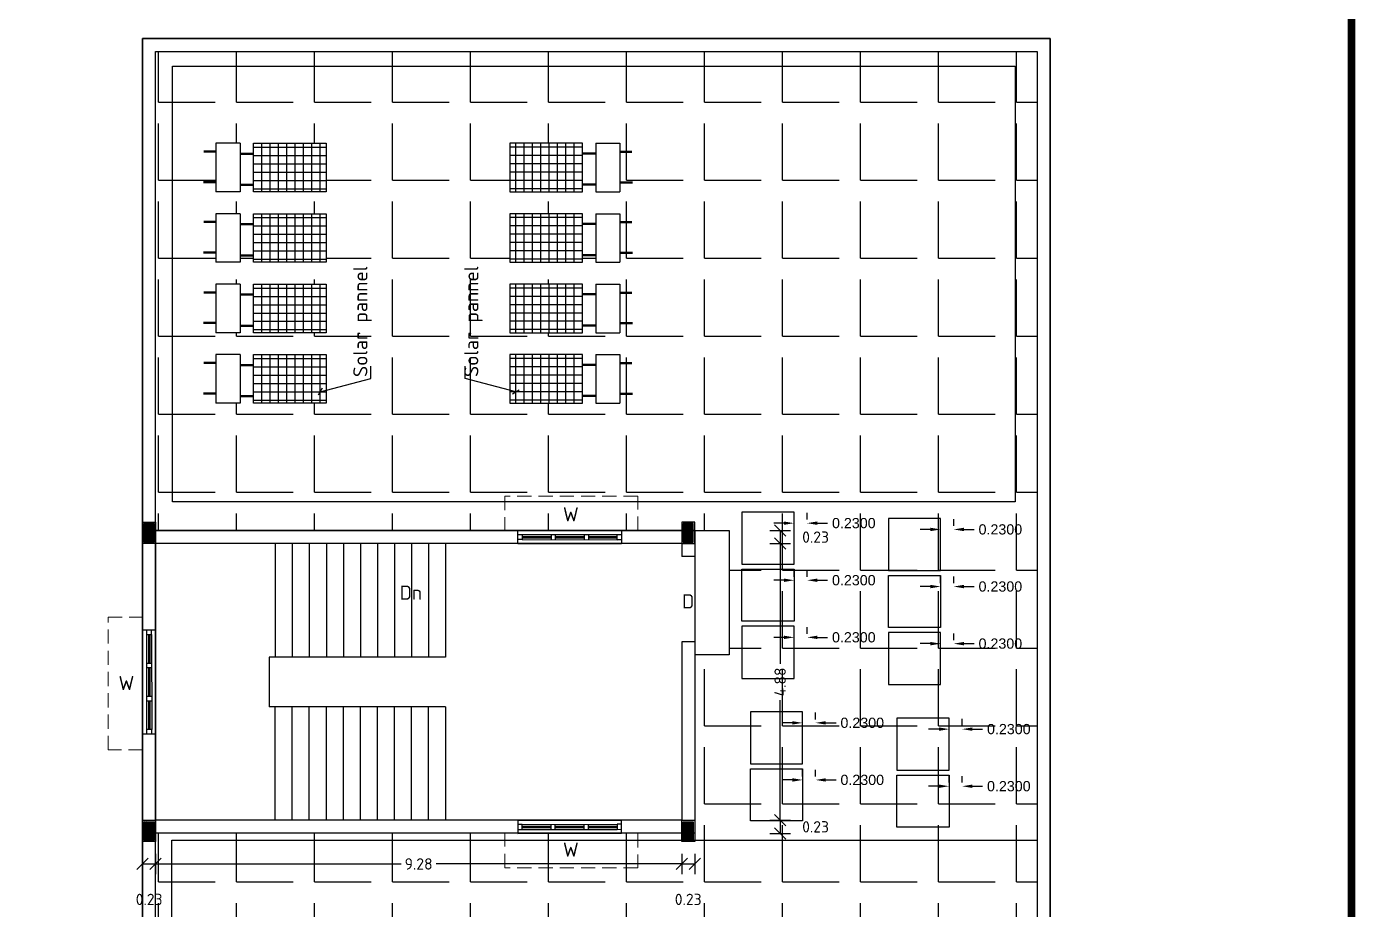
# Model space of a CAD drawing. Header units: metres. Extents: x 33037 to 86814, y -4407 to 25.
# Drawn here: x 86563.5 to 86586.93, y -4200.69 to -4185.11 of the extents above; entities that cross this region are included whole.
import ezdxf
from ezdxf.enums import TextEntityAlignment as Align

# ---------------------------------------------------------------- set-up
doc = ezdxf.new("R2010")
doc.units = ezdxf.units.M
doc.header["$MEASUREMENT"] = 0
doc.linetypes.add('HIDDEN', pattern=[0.375, 0.25, -0.125])
for name, color, linetype in [('BLK_2_FLR_1_ROOF_AREA', 54, 'Continuous'), ('BLK_2_STAIR_HEADROOM', 55, 'Continuous'), ('Hatch', 9, 'Continuous'), ('SOLAR_PANEL', 3, 'Continuous'), ('SOLAR_WATER_HEATER', 1, 'Continuous'), ('Wall', 2, 'Continuous')]:
    doc.layers.add(name, color=color, linetype=linetype)
doc.layers.add('cols', color=4, linetype='Continuous', lineweight=30)
doc.layers.add('hidden', color=251, linetype='HIDDEN', lineweight=15)
doc.styles.add('ISO Proportional', font='isocpeur.ttf')
doc.styles.get("Standard").update_dxf_attribs({"font": 'arial.ttf'})
doc.dimstyles.get("Standard").update_dxf_attribs({"dimtxt": 0.18, "dimasz": 0.18, "dimexe": 0.18, "dimexo": 0.0625, "dimgap": 0.09, "dimtad": 0, "dimtih": 1, "dimtoh": 1, "dimdec": 4, "dimzin": 0, "dimdsep": 46, "dimtxsty": 'Standard', "dimcen": 0.09, "dimadec": 0, "dimazin": 0, "dimtfac": 1, "dimtdec": 4, "dimtofl": 0, "dimtmove": 0, "dimatfit": 3, "dimfxl": 0, "dimtolj": 1, "dimtzin": 0, "dimarcsym": 0})
doc.dimstyles.new('T-roman', dxfattribs={"dimtxt": 0.2, "dimasz": 0.2, "dimexe": 0.18, "dimexo": 0.0625, "dimgap": 0.09, "dimtad": 0, "dimtoh": 1, "dimzin": 0, "dimdsep": 46, "dimtxsty": 'ISO Proportional', "dimblk": 'OBLIQUE', "dimcen": 0.09, "dimclrd": 5, "dimclre": 2, "dimclrt": 7, "dimadec": 0, "dimazin": 0, "dimtfac": 1, "dimtofl": 0, "dimtmove": 2, "dimatfit": 3, "dimldrblk": 'OBLIQUE', "dimfxl": 0, "dimtolj": 1, "dimtzin": 0, "dimarcsym": 0})

# ---------------------------------------------------------------- blocks, each defined once
blk = doc.blocks.new('w')
for p, q in [((0, 0), (1.829, 0)), ((0.076, -0.07), (0, -0.07)), ((0, -0.159), (0.076, -0.159)), ((0, -0.229), (1.829, -0.229)), ((0.076, -0.159), (0.076, -0.07)), ((0.076, -0.07), (1.753, -0.07)), ((0.076, -0.102), (0.584, -0.102)), ((0.076, -0.127), (0.584, -0.127)), ((0.076, -0.159), (1.753, -0.159)), ((0.584, -0.159), (0.584, -0.07)), ((0.66, -0.159), (0.66, -0.07)), ((0.66, -0.102), (1.168, -0.102)), ((0.66, -0.127), (1.168, -0.127)), ((1.168, -0.159), (1.168, -0.07)), ((1.245, -0.159), (1.245, -0.07)), ((1.245, -0.102), (1.753, -0.102)), ((1.245, -0.127), (1.753, -0.127)), ((1.829, -0.07), (1.753, -0.07)), ((1.753, -0.07), (1.753, -0.159)), ((1.753, -0.159), (1.829, -0.159))]:
    blk.add_line(p, q)
at = {"layer": 'hidden'}
for p, q in [((-0.229, -0.838), (-0.229, -0.229)), ((2.113, -0.227), (2.113, -0.837)), ((2.113, -0.837), (-0.229, -0.838))]:
    blk.add_line(p, q, dxfattribs=at)
at = {"layer": 'Wall'}
for p, q in [((0, 0), (0, -0.229)), ((1.829, -0.229), (1.829, 0))]:
    blk.add_line(p, q, dxfattribs=at)
blk = doc.blocks.new('_Oblique')
at = {"color": 0, "linetype": 'ByBlock', "lineweight": -2}
blk.add_line((-0.5, -0.5), (0.5, 0.5), dxfattribs=at)
blk = doc.blocks.new('*D1436')
at = {"color": 2, "lineweight": -2}
for p, q in [((86576.602, -4194.004), (86576.962, -4194.004)), ((86576.602, -4194.234), (86576.962, -4194.234))]:
    blk.add_line(p, q, dxfattribs=at)
at = {"color": 5, "lineweight": -2}
blk.add_line((86576.782, -4194.004), (86576.782, -4194.234), dxfattribs=at)
at = {"color": 5, "lineweight": -2, "xscale": 0.2, "yscale": 0.2, "zscale": 0.2}
for p, rotation in [((86576.782, -4194.004), 90), ((86576.782, -4194.234), 270)]:
    blk.add_blockref('_Oblique', p, dxfattribs=dict(at, rotation=rotation))
at = {"color": 7, "insert": (86577.407, -4194.119), "char_height": 0.2, "attachment_point": 5, "style": 'ISO Proportional'}
blk.add_mtext('\\A1;0.23', dxfattribs=at)
blk = doc.blocks.new('*D1437')
at = {"color": 2, "lineweight": -2}
for p, q in [((86576.602, -4194.234), (86576.962, -4194.234)), ((86576.602, -4199.114), (86576.962, -4199.114))]:
    blk.add_line(p, q, dxfattribs=at)
at = {"color": 5, "lineweight": -2}
for p, q in [((86576.782, -4194.234), (86576.782, -4196.354)), ((86576.782, -4199.114), (86576.782, -4196.994))]:
    blk.add_line(p, q, dxfattribs=at)
at = {"color": 5, "lineweight": -2, "xscale": 0.2, "yscale": 0.2, "zscale": 0.2}
for p, rotation in [((86576.782, -4194.234), 90), ((86576.782, -4199.114), 270)]:
    blk.add_blockref('_Oblique', p, dxfattribs=dict(at, rotation=rotation))
at = {"color": 7, "insert": (86576.782, -4196.674), "char_height": 0.2, "attachment_point": 5, "rotation": 90, "style": 'ISO Proportional'}
blk.add_mtext('\\A1;4.88', dxfattribs=at)
blk = doc.blocks.new('*D1438')
at = {"color": 2, "lineweight": -2}
for p, q in [((86576.602, -4199.114), (86576.962, -4199.114)), ((86576.602, -4199.344), (86576.962, -4199.344))]:
    blk.add_line(p, q, dxfattribs=at)
at = {"color": 5, "lineweight": -2}
blk.add_line((86576.782, -4199.114), (86576.782, -4199.344), dxfattribs=at)
at = {"color": 5, "lineweight": -2, "xscale": 0.2, "yscale": 0.2, "zscale": 0.2}
for p, rotation in [((86576.782, -4199.114), 90), ((86576.782, -4199.344), 270)]:
    blk.add_blockref('_Oblique', p, dxfattribs=dict(at, rotation=rotation))
at = {"color": 7, "insert": (86577.407, -4199.229), "char_height": 0.2, "attachment_point": 5, "style": 'ISO Proportional'}
blk.add_mtext('\\A1;0.23', dxfattribs=at)
blk = doc.blocks.new('*D1439')
at = {"color": 2, "lineweight": -2}
for p, q in [((86565.541, -4199.704), (86565.541, -4200.064)), ((86565.771, -4199.704), (86565.771, -4200.064))]:
    blk.add_line(p, q, dxfattribs=at)
at = {"color": 5, "lineweight": -2}
blk.add_line((86565.541, -4199.884), (86565.771, -4199.884), dxfattribs=at)
at = {"color": 5, "lineweight": -2, "xscale": 0.2, "yscale": 0.2, "zscale": 0.2, "rotation": 180}
blk.add_blockref('_Oblique', (86565.541, -4199.884), dxfattribs=at)
at = {"color": 5, "lineweight": -2, "xscale": 0.2, "yscale": 0.2, "zscale": 0.2}
blk.add_blockref('_Oblique', (86565.771, -4199.884), dxfattribs=at)
at = {"color": 7, "insert": (86565.656, -4200.509), "char_height": 0.2, "attachment_point": 5, "style": 'ISO Proportional'}
blk.add_mtext('\\A1;0.23', dxfattribs=at)
blk = doc.blocks.new('*D1440')
at = {"color": 2, "lineweight": -2}
for p, q in [((86565.771, -4199.704), (86565.771, -4200.064)), ((86575.046, -4199.704), (86575.046, -4200.064))]:
    blk.add_line(p, q, dxfattribs=at)
at = {"color": 5, "lineweight": -2}
for p, q in [((86565.771, -4199.884), (86570.098, -4199.884)), ((86575.046, -4199.884), (86570.718, -4199.884))]:
    blk.add_line(p, q, dxfattribs=at)
at = {"color": 5, "lineweight": -2, "xscale": 0.2, "yscale": 0.2, "zscale": 0.2, "rotation": 180}
blk.add_blockref('_Oblique', (86565.771, -4199.884), dxfattribs=at)
at = {"color": 5, "lineweight": -2, "xscale": 0.2, "yscale": 0.2, "zscale": 0.2}
blk.add_blockref('_Oblique', (86575.046, -4199.884), dxfattribs=at)
at = {"color": 7, "insert": (86570.408, -4199.884), "char_height": 0.2, "attachment_point": 5, "style": 'ISO Proportional'}
blk.add_mtext('\\A1;9.28', dxfattribs=at)
blk = doc.blocks.new('*D1298')
at = {"color": 2, "lineweight": -2}
for p, q in [((86575.046, -4199.704), (86575.046, -4200.064)), ((86575.276, -4199.704), (86575.276, -4200.064))]:
    blk.add_line(p, q, dxfattribs=at)
at = {"color": 5, "lineweight": -2}
blk.add_line((86575.046, -4199.884), (86575.276, -4199.884), dxfattribs=at)
at = {"color": 5, "lineweight": -2, "xscale": 0.2, "yscale": 0.2, "zscale": 0.2, "rotation": 180}
blk.add_blockref('_Oblique', (86575.046, -4199.884), dxfattribs=at)
at = {"color": 5, "lineweight": -2, "xscale": 0.2, "yscale": 0.2, "zscale": 0.2}
blk.add_blockref('_Oblique', (86575.276, -4199.884), dxfattribs=at)
at = {"color": 7, "insert": (86575.161, -4200.509), "char_height": 0.2, "attachment_point": 5, "style": 'ISO Proportional'}
blk.add_mtext('\\A1;0.23', dxfattribs=at)
blk = doc.blocks.new('COL')
at = {"layer": 'Hatch', "ltscale": 0.1}
h = blk.add_hatch(dxfattribs=at)
h.set_pattern_fill('ANSI31', color=251, scale=0.127)
h.set_pattern_definition([(45, (0, -0.2286), (-0.0112253, 0.0112253), [])])
h.paths.add_polyline_path([(0.025, -0.025), (0.025, -0.205), (0.352, -0.205), (0.352, -0.025)])
at = {"layer": 'cols', "linetype": 'Continuous'}
for points in [[(0, -0.23), (0.377, -0.23), (0.377, 0), (0, 0)], [(0.025, -0.205), (0.352, -0.205), (0.352, -0.025), (0.025, -0.025)]]:
    blk.add_lwpolyline(points, close=True, dxfattribs=at)
blk = doc.blocks.new('*D1781')
at = {"layer": 'SOLAR_WATER_HEATER', "color": 0, "lineweight": -2}
for p, q in [((86579.612, -4193.922), (86579.612, -4193.804)), ((86579.842, -4193.922), (86579.842, -4193.804)), ((86579.432, -4193.984), (86579.252, -4193.984)), ((86580.022, -4193.984), (86580.202, -4193.984))]:
    blk.add_line(p, q, dxfattribs=at)
at = {"layer": 'SOLAR_WATER_HEATER', "color": 0}
for points in [[(86579.432, -4193.954), (86579.432, -4194.014), (86579.612, -4193.984)], [(86580.022, -4193.954), (86580.022, -4194.014), (86579.842, -4193.984)]]:
    blk.add_solid(points, dxfattribs=at)
at = {"layer": 'SOLAR_WATER_HEATER', "color": 0, "insert": (86580.665, -4193.984), "char_height": 0.18, "attachment_point": 5}
blk.add_mtext('\\A1;0.2300', dxfattribs=at)
blk = doc.blocks.new('*D1782')
at = {"layer": 'SOLAR_WATER_HEATER', "color": 0, "lineweight": -2}
for p, q in [((86579.432, -4194.991), (86579.252, -4194.991)), ((86579.612, -4194.929), (86579.612, -4194.811)), ((86579.842, -4194.929), (86579.842, -4194.811)), ((86580.022, -4194.991), (86580.202, -4194.991))]:
    blk.add_line(p, q, dxfattribs=at)
at = {"layer": 'SOLAR_WATER_HEATER', "color": 0}
for points in [[(86579.432, -4194.961), (86579.432, -4195.021), (86579.612, -4194.991)], [(86580.022, -4194.961), (86580.022, -4195.021), (86579.842, -4194.991)]]:
    blk.add_solid(points, dxfattribs=at)
at = {"layer": 'SOLAR_WATER_HEATER', "color": 0, "insert": (86580.665, -4194.991), "char_height": 0.18, "attachment_point": 5}
blk.add_mtext('\\A1;0.2300', dxfattribs=at)
blk = doc.blocks.new('*D1783')
at = {"layer": 'SOLAR_WATER_HEATER', "color": 0, "lineweight": -2}
for p, q in [((86579.612, -4195.935), (86579.612, -4195.818)), ((86579.842, -4195.935), (86579.842, -4195.818)), ((86579.432, -4195.998), (86579.252, -4195.998)), ((86580.022, -4195.998), (86580.202, -4195.998))]:
    blk.add_line(p, q, dxfattribs=at)
at = {"layer": 'SOLAR_WATER_HEATER', "color": 0}
for points in [[(86579.432, -4195.968), (86579.432, -4196.028), (86579.612, -4195.998)], [(86580.022, -4195.968), (86580.022, -4196.028), (86579.842, -4195.998)]]:
    blk.add_solid(points, dxfattribs=at)
at = {"layer": 'SOLAR_WATER_HEATER', "color": 0, "insert": (86580.665, -4195.998), "char_height": 0.18, "attachment_point": 5}
blk.add_mtext('\\A1;0.2300', dxfattribs=at)
blk = doc.blocks.new('*D1784')
at = {"layer": 'SOLAR_WATER_HEATER', "color": 0, "lineweight": -2}
for p, q in [((86577.028, -4193.811), (86577.028, -4193.693)), ((86577.258, -4193.811), (86577.258, -4193.693)), ((86576.848, -4193.873), (86576.668, -4193.873)), ((86577.438, -4193.873), (86577.618, -4193.873))]:
    blk.add_line(p, q, dxfattribs=at)
at = {"layer": 'SOLAR_WATER_HEATER', "color": 0}
for points in [[(86576.848, -4193.843), (86576.848, -4193.903), (86577.028, -4193.873)], [(86577.438, -4193.843), (86577.438, -4193.903), (86577.258, -4193.873)]]:
    blk.add_solid(points, dxfattribs=at)
at = {"layer": 'SOLAR_WATER_HEATER', "color": 0, "insert": (86578.081, -4193.873), "char_height": 0.18, "attachment_point": 5}
blk.add_mtext('\\A1;0.2300', dxfattribs=at)
blk = doc.blocks.new('*D1785')
at = {"layer": 'SOLAR_WATER_HEATER', "color": 0, "lineweight": -2}
for p, q in [((86577.028, -4194.818), (86577.028, -4194.7)), ((86577.258, -4194.818), (86577.258, -4194.7)), ((86576.848, -4194.88), (86576.668, -4194.88)), ((86577.438, -4194.88), (86577.618, -4194.88))]:
    blk.add_line(p, q, dxfattribs=at)
at = {"layer": 'SOLAR_WATER_HEATER', "color": 0}
for points in [[(86576.848, -4194.85), (86576.848, -4194.91), (86577.028, -4194.88)], [(86577.438, -4194.85), (86577.438, -4194.91), (86577.258, -4194.88)]]:
    blk.add_solid(points, dxfattribs=at)
at = {"layer": 'SOLAR_WATER_HEATER', "color": 0, "insert": (86578.081, -4194.88), "char_height": 0.18, "attachment_point": 5}
blk.add_mtext('\\A1;0.2300', dxfattribs=at)
blk = doc.blocks.new('*D1786')
at = {"layer": 'SOLAR_WATER_HEATER', "color": 0, "lineweight": -2}
for p, q in [((86577.028, -4195.824), (86577.028, -4195.707)), ((86577.258, -4195.824), (86577.258, -4195.707)), ((86576.848, -4195.887), (86576.668, -4195.887)), ((86577.438, -4195.887), (86577.618, -4195.887))]:
    blk.add_line(p, q, dxfattribs=at)
at = {"layer": 'SOLAR_WATER_HEATER', "color": 0}
for points in [[(86576.848, -4195.857), (86576.848, -4195.917), (86577.028, -4195.887)], [(86577.438, -4195.857), (86577.438, -4195.917), (86577.258, -4195.887)]]:
    blk.add_solid(points, dxfattribs=at)
at = {"layer": 'SOLAR_WATER_HEATER', "color": 0, "insert": (86578.081, -4195.887), "char_height": 0.18, "attachment_point": 5}
blk.add_mtext('\\A1;0.2300', dxfattribs=at)
blk = doc.blocks.new('*D1787')
at = {"layer": 'SOLAR_WATER_HEATER', "color": 0, "lineweight": -2}
for p, q in [((86579.76, -4197.444), (86579.76, -4197.326)), ((86579.99, -4197.444), (86579.99, -4197.326)), ((86579.58, -4197.506), (86579.4, -4197.506)), ((86580.17, -4197.506), (86580.35, -4197.506))]:
    blk.add_line(p, q, dxfattribs=at)
at = {"layer": 'SOLAR_WATER_HEATER', "color": 0}
for points in [[(86579.58, -4197.476), (86579.58, -4197.536), (86579.76, -4197.506)], [(86580.17, -4197.476), (86580.17, -4197.536), (86579.99, -4197.506)]]:
    blk.add_solid(points, dxfattribs=at)
at = {"layer": 'SOLAR_WATER_HEATER', "color": 0, "insert": (86580.814, -4197.506), "char_height": 0.18, "attachment_point": 5}
blk.add_mtext('\\A1;0.2300', dxfattribs=at)
blk = doc.blocks.new('*D1788')
at = {"layer": 'SOLAR_WATER_HEATER', "color": 0, "lineweight": -2}
for p, q in [((86579.58, -4198.513), (86579.4, -4198.513)), ((86579.76, -4198.45), (86579.76, -4198.333)), ((86579.99, -4198.45), (86579.99, -4198.333)), ((86580.17, -4198.513), (86580.35, -4198.513))]:
    blk.add_line(p, q, dxfattribs=at)
at = {"layer": 'SOLAR_WATER_HEATER', "color": 0}
for points in [[(86579.58, -4198.483), (86579.58, -4198.543), (86579.76, -4198.513)], [(86580.17, -4198.483), (86580.17, -4198.543), (86579.99, -4198.513)]]:
    blk.add_solid(points, dxfattribs=at)
at = {"layer": 'SOLAR_WATER_HEATER', "color": 0, "insert": (86580.814, -4198.513), "char_height": 0.18, "attachment_point": 5}
blk.add_mtext('\\A1;0.2300', dxfattribs=at)
blk = doc.blocks.new('*D1790')
at = {"layer": 'SOLAR_WATER_HEATER', "color": 0, "lineweight": -2}
for p, q in [((86577.177, -4197.333), (86577.177, -4197.215)), ((86577.407, -4197.333), (86577.407, -4197.215)), ((86576.997, -4197.395), (86576.817, -4197.395)), ((86577.587, -4197.395), (86577.767, -4197.395))]:
    blk.add_line(p, q, dxfattribs=at)
at = {"layer": 'SOLAR_WATER_HEATER', "color": 0}
for points in [[(86576.997, -4197.365), (86576.997, -4197.425), (86577.177, -4197.395)], [(86577.587, -4197.365), (86577.587, -4197.425), (86577.407, -4197.395)]]:
    blk.add_solid(points, dxfattribs=at)
at = {"layer": 'SOLAR_WATER_HEATER', "color": 0, "insert": (86578.23, -4197.395), "char_height": 0.18, "attachment_point": 5}
blk.add_mtext('\\A1;0.2300', dxfattribs=at)
blk = doc.blocks.new('*D1791')
at = {"layer": 'SOLAR_WATER_HEATER', "color": 0, "lineweight": -2}
for p, q in [((86577.177, -4198.339), (86577.177, -4198.222)), ((86577.407, -4198.339), (86577.407, -4198.222)), ((86576.997, -4198.402), (86576.817, -4198.402)), ((86577.587, -4198.402), (86577.767, -4198.402))]:
    blk.add_line(p, q, dxfattribs=at)
at = {"layer": 'SOLAR_WATER_HEATER', "color": 0}
for points in [[(86576.997, -4198.372), (86576.997, -4198.432), (86577.177, -4198.402)], [(86577.587, -4198.372), (86577.587, -4198.432), (86577.407, -4198.402)]]:
    blk.add_solid(points, dxfattribs=at)
at = {"layer": 'SOLAR_WATER_HEATER', "color": 0, "insert": (86578.23, -4198.402), "char_height": 0.18, "attachment_point": 5}
blk.add_mtext('\\A1;0.2300', dxfattribs=at)

msp = doc.modelspace()

# ---------------------------------------------------------------- hatches: boundary and pattern name
h = msp.add_hatch()
h.set_pattern_fill('ANGLE', color=256, scale=5)
h.set_pattern_definition([(0, (703.9475, 617.799), (0, 1.375), [1, -0.375]), (90, (703.9475, 617.799), (-1.375, 1e-16), [1, -0.375])])
h.paths.add_polyline_path([(86581.31084, -4185.55356), (86565.77084, -4185.55356), (86565.77084, -4194.00356), (86575.04584, -4194.00356), (86575.04584, -4193.85631), (86575.27584, -4193.85631), (86575.27584, -4194.00356), (86575.88584, -4194.00356), (86575.88584, -4196.19356), (86575.27584, -4196.19356), (86575.27584, -4199.34356), (86575.27584, -4199.49076), (86575.04584, -4199.49076), (86575.04584, -4199.34356), (86565.77084, -4199.34356), (86565.77084, -4199.49076), (86565.77084, -4204.21356), (86571.87084, -4204.21356), (86571.87084, -4207.26356), (86581.31084, -4207.26356)])
h.paths.add_polyline_path([(86573.9579, -4189.27117), (86573.52991, -4189.27117), (86573.52991, -4189.15525), (86573.29916, -4189.15525), (86573.29916, -4189.27117), (86573.29488, -4189.27117), (86572.0152, -4189.27117), (86572.0152, -4188.41519), (86573.29916, -4188.41519), (86573.29916, -4188.58715), (86573.52991, -4188.58715), (86573.52991, -4188.41519), (86573.9579, -4188.41519)], flags=16)
h.paths.add_polyline_path([(86573.9579, -4188.02877), (86573.52991, -4188.02877), (86573.52991, -4187.91286), (86573.29916, -4187.91286), (86573.29916, -4188.02877), (86573.29488, -4188.02877), (86572.0152, -4188.02877), (86572.0152, -4187.1728), (86573.29916, -4187.1728), (86573.29916, -4187.34475), (86573.52991, -4187.34475), (86573.52991, -4187.1728), (86573.9579, -4187.1728)], flags=16)
h.paths.add_polyline_path([(86573.9579, -4190.51356), (86573.52991, -4190.51356), (86573.52991, -4190.39765), (86573.29916, -4190.39765), (86573.29916, -4190.51356), (86573.29488, -4190.51356), (86572.0152, -4190.51356), (86572.0152, -4189.65759), (86573.29916, -4189.65759), (86573.29916, -4189.82954), (86573.52991, -4189.82954), (86573.52991, -4189.65759), (86573.9579, -4189.65759)], flags=16)
h.paths.add_polyline_path([(86573.9579, -4191.75596), (86573.52991, -4191.75596), (86573.52991, -4191.64004), (86573.29916, -4191.64004), (86573.29916, -4191.75596), (86573.29488, -4191.75596), (86572.0152, -4191.75596), (86572.0152, -4190.89998), (86573.29916, -4190.89998), (86573.29916, -4191.07194), (86573.52991, -4191.07194), (86573.52991, -4190.89998), (86573.9579, -4190.89998)], flags=16)
h.paths.add_polyline_path([(86573.52991, -4188.60498), (86573.29916, -4188.60498), (86573.29916, -4188.63062), (86573.14829, -4188.63062), (86573.14829, -4189.21698), (86572.12216, -4189.21698), (86572.12216, -4188.48403), (86573.14829, -4188.48403), (86573.14829, -4188.63062), (86573.29916, -4188.63062)], flags=0)
h.paths.add_polyline_path([(86573.52991, -4189.84738), (86573.29916, -4189.84738), (86573.29916, -4189.87302), (86573.14829, -4189.87302), (86573.14829, -4190.45938), (86572.12216, -4190.45938), (86572.12216, -4189.72643), (86573.14829, -4189.72643), (86573.14829, -4189.87302), (86573.29916, -4189.87302)], flags=0)
h.paths.add_polyline_path([(86573.52991, -4187.36259), (86573.29916, -4187.36259), (86573.29916, -4187.38823), (86573.14829, -4187.38823), (86573.14829, -4187.97459), (86572.12216, -4187.97459), (86572.12216, -4187.24164), (86573.14829, -4187.24164), (86573.14829, -4187.38823), (86573.29916, -4187.38823)], flags=0)
h.paths.add_polyline_path([(86573.0017, -4188.77721), (86573.0017, -4189.07039), (86572.26875, -4189.07039), (86572.26875, -4188.77721)], flags=0)
h.paths.add_polyline_path([(86572.26875, -4187.828), (86572.26875, -4187.53482), (86573.0017, -4187.53482), (86573.0017, -4187.828)], flags=0)
h.paths.add_polyline_path([(86573.0017, -4190.01961), (86573.0017, -4190.31279), (86572.26875, -4190.31279), (86572.26875, -4190.01961)], flags=0)
h.paths.add_polyline_path([(86573.52991, -4191.08977), (86573.29916, -4191.08977), (86573.29916, -4191.11541), (86573.14829, -4191.11541), (86573.14829, -4191.70177), (86572.12216, -4191.70177), (86572.12216, -4190.96882), (86573.14829, -4190.96882), (86573.14829, -4191.11541), (86573.29916, -4191.11541)], flags=0)
h.paths.add_polyline_path([(86573.0017, -4191.262), (86573.0017, -4191.55518), (86572.26875, -4191.55518), (86572.26875, -4191.262)], flags=0)
h.paths.add_polyline_path([(86568.77774, -4189.27117), (86567.49377, -4189.27117), (86567.49377, -4189.15525), (86567.26302, -4189.15525), (86567.26302, -4189.27117), (86566.83504, -4189.27117), (86566.83504, -4188.41519), (86567.26302, -4188.41519), (86567.26302, -4188.58715), (86567.49377, -4188.58715), (86567.49377, -4188.41519), (86568.77774, -4188.41519)], flags=16)
h.paths.add_polyline_path([(86568.67077, -4189.21698), (86567.49806, -4189.21698), (86567.49806, -4188.63062), (86567.49377, -4188.63062), (86567.26302, -4188.60498), (86567.49806, -4188.60498), (86567.49806, -4188.48403), (86568.67077, -4188.48403)], flags=0)
h.paths.add_polyline_path([(86568.52418, -4188.77721), (86568.52418, -4189.07039), (86567.64465, -4189.07039), (86567.64465, -4188.77721)], flags=0)
h.paths.add_polyline_path([(86568.77774, -4188.02877), (86567.49377, -4188.02877), (86567.49377, -4187.91286), (86567.26302, -4187.91286), (86567.26302, -4188.02877), (86566.83504, -4188.02877), (86566.83504, -4187.1728), (86567.26302, -4187.1728), (86567.26302, -4187.34475), (86567.49377, -4187.34475), (86567.49377, -4187.1728), (86568.77774, -4187.1728)], flags=16)
h.paths.add_polyline_path([(86567.49806, -4187.97459), (86567.49806, -4187.38823), (86567.49377, -4187.38823), (86567.26302, -4187.36259), (86567.49806, -4187.36259), (86567.49806, -4187.24164), (86568.67077, -4187.24164), (86568.67077, -4187.97459)], flags=0)
h.paths.add_polyline_path([(86567.64465, -4187.828), (86567.64465, -4187.53482), (86568.52418, -4187.53482), (86568.52418, -4187.828)], flags=0)
h.paths.add_polyline_path([(86568.77774, -4189.65759), (86568.77774, -4190.51356), (86567.49377, -4190.51356), (86567.49377, -4190.39765), (86567.26302, -4190.39765), (86567.26302, -4190.51356), (86566.83504, -4190.51356), (86566.83504, -4189.65759), (86567.26302, -4189.65759), (86567.26302, -4189.82954), (86567.49377, -4189.82954), (86567.49377, -4189.65759)], flags=16)
h.paths.add_polyline_path([(86568.67077, -4189.72643), (86568.67077, -4190.45938), (86567.49806, -4190.45938), (86567.49806, -4189.87302), (86567.49377, -4189.87302), (86567.26302, -4189.84738), (86567.49806, -4189.84738), (86567.49806, -4189.72643)], flags=0)
h.paths.add_polyline_path([(86568.52418, -4190.01961), (86568.52418, -4190.31279), (86567.64465, -4190.31279), (86567.64465, -4190.01961)], flags=0)
h.paths.add_polyline_path([(86568.77774, -4190.89998), (86568.77774, -4191.75596), (86567.49377, -4191.75596), (86567.49377, -4191.64004), (86567.26302, -4191.64004), (86567.26302, -4191.75596), (86566.83504, -4191.75596), (86566.83504, -4190.89998), (86567.26302, -4190.89998), (86567.26302, -4191.07194), (86567.49377, -4191.07194), (86567.49377, -4190.89998)], flags=16)
h.paths.add_polyline_path([(86568.67077, -4190.96882), (86568.67077, -4191.70177), (86567.49806, -4191.70177), (86567.49806, -4191.11541), (86567.49377, -4191.11541), (86567.26302, -4191.08977), (86567.49806, -4191.08977), (86567.49806, -4190.96882)], flags=0)
h.paths.add_polyline_path([(86568.52418, -4191.262), (86568.52418, -4191.55518), (86567.64465, -4191.55518), (86567.64465, -4191.262)], flags=0)
h.paths.add_polyline_path([(86577.17154, -4194.46356), (86578.04154, -4194.46356), (86578.04154, -4193.74356), (86577.17154, -4193.74356)], flags=24)
h.paths.add_polyline_path([(86577.12654, -4197.12356), (86577.12654, -4196.22356), (86576.40654, -4196.22356), (86576.40654, -4197.12356)], flags=24)
h.paths.add_polyline_path([(86577.17154, -4199.57356), (86578.04154, -4199.57356), (86578.04154, -4198.85356), (86577.17154, -4198.85356)], flags=24)
h.paths.add_polyline_path([(86565.22084, -4201.05364), (86566.09084, -4201.05364), (86566.09084, -4200.33364), (86565.22084, -4200.33364)], flags=9)
h.paths.add_polyline_path([(86569.97334, -4200.22864), (86570.84334, -4200.22864), (86570.84334, -4199.50864), (86569.97334, -4199.50864)], flags=24)
h.paths.add_polyline_path([(86574.72584, -4201.05364), (86575.59584, -4201.05364), (86575.59584, -4200.33364), (86574.72584, -4200.33364)], flags=24)
h.paths.add_polyline_path([(86573.56192, -4204.32663), (86577.61202, -4204.32663), (86577.61202, -4203.95135), (86573.56192, -4203.95135)], flags=24)
h.paths.add_polyline_path([(86571.61828, -4191.35778), (86571.61828, -4189.27028), (86571.13078, -4189.27028), (86571.13078, -4191.35778)], flags=24)
h.paths.add_polyline_path([(86569.66215, -4191.35778), (86569.66215, -4189.27028), (86569.17465, -4189.27028), (86569.17465, -4191.35778)], flags=24)

# ---------------------------------------------------------------- linework, layer by layer
for p, q in [((86565.77084, -4194.00356), (86565.77084, -4185.55356)), ((86565.77084, -4185.55356), (86581.31084, -4185.55356)), ((86581.31084, -4185.55356), (86581.31084, -4207.26356)), ((86566.83504, -4187.31149), (86566.62297, -4187.31149)), ((86566.83504, -4187.32933), (86566.62297, -4187.32933)), ((86567.26302, -4187.34475), (86567.49377, -4187.34475)), ((86567.26302, -4187.36259), (86567.49377, -4187.36259)), ((86573.52991, -4187.34475), (86573.29916, -4187.34475)), ((86573.52991, -4187.36259), (86573.29916, -4187.36259)), ((86573.9579, -4187.31149), (86574.16997, -4187.31149)), ((86573.9579, -4187.32933), (86574.16997, -4187.32933)), ((86566.83504, -4187.85148), (86566.61318, -4187.85148)), ((86566.83504, -4187.86931), (86566.61318, -4187.86931)), ((86567.26302, -4187.89502), (86567.49377, -4187.89502)), ((86567.26302, -4187.91286), (86567.49377, -4187.91286)), ((86573.52991, -4187.89502), (86573.29916, -4187.89502)), ((86573.52991, -4187.91286), (86573.29916, -4187.91286)), ((86573.9579, -4187.85148), (86574.17976, -4187.85148)), ((86573.9579, -4187.86931), (86574.17976, -4187.86931)), ((86566.83504, -4188.55389), (86566.62297, -4188.55389)), ((86566.83504, -4188.57172), (86566.62297, -4188.57172)), ((86567.26302, -4188.58715), (86567.49377, -4188.58715)), ((86567.26302, -4188.60498), (86567.49377, -4188.60498)), ((86573.52991, -4188.58715), (86573.29916, -4188.58715)), ((86573.52991, -4188.60498), (86573.29916, -4188.60498)), ((86573.9579, -4188.55389), (86574.16997, -4188.55389)), ((86573.9579, -4188.57172), (86574.16997, -4188.57172)), ((86566.83504, -4189.09387), (86566.61318, -4189.09387)), ((86566.83504, -4189.1117), (86566.61318, -4189.1117)), ((86567.26302, -4189.13742), (86567.49377, -4189.13742)), ((86567.26302, -4189.15525), (86567.49377, -4189.15525)), ((86573.52991, -4189.13742), (86573.29916, -4189.13742)), ((86573.52991, -4189.15525), (86573.29916, -4189.15525)), ((86573.9579, -4189.09387), (86574.17976, -4189.09387)), ((86573.9579, -4189.1117), (86574.17976, -4189.1117)), ((86566.83504, -4189.79628), (86566.62297, -4189.79628)), ((86566.83504, -4189.81412), (86566.62297, -4189.81412)), ((86567.26302, -4189.82954), (86567.49377, -4189.82954)), ((86567.26302, -4189.84738), (86567.49377, -4189.84738)), ((86573.52991, -4189.82954), (86573.29916, -4189.82954)), ((86573.52991, -4189.84738), (86573.29916, -4189.84738)), ((86573.9579, -4189.79628), (86574.16997, -4189.79628)), ((86573.9579, -4189.81412), (86574.16997, -4189.81412)), ((86566.83504, -4190.33627), (86566.61318, -4190.33627)), ((86566.83504, -4190.3541), (86566.61318, -4190.3541)), ((86573.9579, -4190.33627), (86574.17976, -4190.33627)), ((86573.9579, -4190.3541), (86574.17976, -4190.3541)), ((86567.26302, -4190.37981), (86567.49377, -4190.37981)), ((86567.26302, -4190.39765), (86567.49377, -4190.39765)), ((86573.52991, -4190.37981), (86573.29916, -4190.37981)), ((86573.52991, -4190.39765), (86573.29916, -4190.39765)), ((86566.83504, -4191.03868), (86566.62297, -4191.03868)), ((86566.83504, -4191.05651), (86566.62297, -4191.05651)), ((86573.9579, -4191.03868), (86574.16997, -4191.03868)), ((86573.9579, -4191.05651), (86574.16997, -4191.05651)), ((86567.26302, -4191.07194), (86567.49377, -4191.07194)), ((86567.26302, -4191.08977), (86567.49377, -4191.08977)), ((86573.52991, -4191.07194), (86573.29916, -4191.07194)), ((86573.52991, -4191.08977), (86573.29916, -4191.08977)), ((86566.83504, -4191.57866), (86566.61318, -4191.57866)), ((86566.83504, -4191.59649), (86566.61318, -4191.59649)), ((86567.26302, -4191.62221), (86567.49377, -4191.62221)), ((86567.26302, -4191.64004), (86567.49377, -4191.64004)), ((86573.52991, -4191.62221), (86573.29916, -4191.62221)), ((86573.52991, -4191.64004), (86573.29916, -4191.64004)), ((86573.9579, -4191.57866), (86574.17976, -4191.57866)), ((86573.9579, -4191.59649), (86574.17976, -4191.59649)), ((86575.27584, -4194.00356), (86565.54084, -4194.00356)), ((86575.27584, -4194.00356), (86575.27584, -4194.46356)), ((86575.04584, -4194.23356), (86565.77084, -4194.23356)), ((86565.77084, -4194.23356), (86565.77084, -4199.11356)), ((86567.88084, -4194.23356), (86567.88084, -4196.23356)), ((86568.18084, -4194.23356), (86568.18084, -4196.23356)), ((86568.48084, -4194.23356), (86568.48084, -4196.23356)), ((86568.78084, -4194.23356), (86568.78084, -4196.23356)), ((86569.08084, -4194.23356), (86569.08084, -4196.23356)), ((86569.38084, -4194.23356), (86569.38084, -4196.23356)), ((86569.68084, -4194.23356), (86569.68084, -4196.23356)), ((86569.98084, -4194.23356), (86569.98084, -4196.23356)), ((86570.28084, -4194.23356), (86570.28084, -4196.23356)), ((86570.58084, -4194.23356), (86570.58084, -4196.23356)), ((86570.88084, -4194.23356), (86570.88084, -4196.23356)), ((86575.04584, -4194.23356), (86575.04584, -4194.46356)), ((86575.27584, -4194.46356), (86575.04584, -4194.46356)), ((86575.27584, -4195.96356), (86575.04584, -4195.96356)), ((86575.04584, -4195.96356), (86575.04584, -4199.11356)), ((86575.27584, -4195.96356), (86575.27584, -4199.34356)), ((86570.88084, -4196.23356), (86567.77084, -4196.23356)), ((86567.77084, -4196.23356), (86567.77084, -4197.11356)), ((86570.88084, -4197.11356), (86567.77084, -4197.11356)), ((86567.88084, -4199.11356), (86567.88084, -4197.11356)), ((86568.18084, -4199.11356), (86568.18084, -4197.11356)), ((86568.48084, -4199.11356), (86568.48084, -4197.11356)), ((86568.78084, -4199.11356), (86568.78084, -4197.11356)), ((86569.08084, -4199.11356), (86569.08084, -4197.11356)), ((86569.38084, -4199.11356), (86569.38084, -4197.11356)), ((86569.68084, -4199.11356), (86569.68084, -4197.11356)), ((86569.98084, -4199.11356), (86569.98084, -4197.11356)), ((86570.28084, -4199.11356), (86570.28084, -4197.11356)), ((86570.58084, -4199.11356), (86570.58084, -4197.11356)), ((86570.88084, -4197.11356), (86570.88084, -4199.11356)), ((86575.04584, -4199.11356), (86565.77084, -4199.11356)), ((86575.27584, -4199.34356), (86565.54084, -4199.34356)), ((86565.77084, -4207.26356), (86565.77084, -4199.34356))]:
    msp.add_line(p, q)
at = {"ltscale": 10}
for p, q in [((86567.26302, -4187.1728), (86566.83504, -4187.1728)), ((86566.83504, -4187.1728), (86566.83504, -4188.02877)), ((86567.26302, -4187.1728), (86567.26302, -4188.02877)), ((86567.49377, -4187.1728), (86568.77774, -4187.1728)), ((86567.49377, -4188.02877), (86567.49377, -4187.1728)), ((86568.77774, -4187.1728), (86568.77774, -4188.02877)), ((86573.29916, -4187.1728), (86572.0152, -4187.1728)), ((86572.0152, -4187.1728), (86572.0152, -4188.02877)), ((86573.29916, -4188.02877), (86573.29916, -4187.1728)), ((86573.52991, -4187.1728), (86573.9579, -4187.1728)), ((86573.52991, -4187.1728), (86573.52991, -4188.02877)), ((86573.9579, -4187.1728), (86573.9579, -4188.02877)), ((86567.26302, -4188.02877), (86566.83504, -4188.02877)), ((86568.77774, -4188.02877), (86567.49377, -4188.02877)), ((86572.0152, -4188.02877), (86573.29916, -4188.02877)), ((86573.52991, -4188.02877), (86573.9579, -4188.02877)), ((86567.26302, -4188.41519), (86566.83504, -4188.41519)), ((86566.83504, -4188.41519), (86566.83504, -4189.27117)), ((86567.26302, -4188.41519), (86567.26302, -4189.27117)), ((86567.49377, -4188.41519), (86568.77774, -4188.41519)), ((86567.49377, -4189.27117), (86567.49377, -4188.41519)), ((86568.77774, -4188.41519), (86568.77774, -4189.27117)), ((86573.29916, -4188.41519), (86572.0152, -4188.41519)), ((86572.0152, -4188.41519), (86572.0152, -4189.27117)), ((86573.29916, -4189.27117), (86573.29916, -4188.41519)), ((86573.52991, -4188.41519), (86573.9579, -4188.41519)), ((86573.52991, -4188.41519), (86573.52991, -4189.27117)), ((86573.9579, -4188.41519), (86573.9579, -4189.27117)), ((86567.26302, -4189.27117), (86566.83504, -4189.27117)), ((86568.77774, -4189.27117), (86567.49377, -4189.27117)), ((86572.0152, -4189.27117), (86573.29916, -4189.27117)), ((86573.52991, -4189.27117), (86573.9579, -4189.27117)), ((86567.26302, -4189.65759), (86566.83504, -4189.65759)), ((86566.83504, -4189.65759), (86566.83504, -4190.51356)), ((86567.26302, -4189.65759), (86567.26302, -4190.51356)), ((86567.49377, -4189.65759), (86568.77774, -4189.65759)), ((86567.49377, -4190.51356), (86567.49377, -4189.65759)), ((86568.77774, -4189.65759), (86568.77774, -4190.51356)), ((86573.29916, -4189.65759), (86572.0152, -4189.65759)), ((86572.0152, -4189.65759), (86572.0152, -4190.51356)), ((86573.29916, -4190.51356), (86573.29916, -4189.65759)), ((86573.52991, -4189.65759), (86573.9579, -4189.65759)), ((86573.52991, -4189.65759), (86573.52991, -4190.51356)), ((86573.9579, -4189.65759), (86573.9579, -4190.51356)), ((86567.26302, -4190.51356), (86566.83504, -4190.51356)), ((86568.77774, -4190.51356), (86567.49377, -4190.51356)), ((86572.0152, -4190.51356), (86573.29916, -4190.51356)), ((86573.52991, -4190.51356), (86573.9579, -4190.51356)), ((86567.26302, -4190.89998), (86566.83504, -4190.89998)), ((86566.83504, -4190.89998), (86566.83504, -4191.75596)), ((86567.26302, -4190.89998), (86567.26302, -4191.75596)), ((86567.49377, -4190.89998), (86568.77774, -4190.89998)), ((86567.49377, -4191.75596), (86567.49377, -4190.89998)), ((86568.77774, -4190.89998), (86568.77774, -4191.75596)), ((86573.29916, -4190.89998), (86572.0152, -4190.89998)), ((86572.0152, -4190.89998), (86572.0152, -4191.75596)), ((86573.29916, -4191.75596), (86573.29916, -4190.89998)), ((86573.52991, -4190.89998), (86573.9579, -4190.89998)), ((86573.52991, -4190.89998), (86573.52991, -4191.75596)), ((86573.9579, -4190.89998), (86573.9579, -4191.75596)), ((86567.26302, -4191.75596), (86566.83504, -4191.75596)), ((86568.77774, -4191.75596), (86567.49377, -4191.75596)), ((86572.0152, -4191.75596), (86573.29916, -4191.75596)), ((86573.52991, -4191.75596), (86573.9579, -4191.75596))]:
    msp.add_line(p, q, dxfattribs=at)
at = {"linetype": 'Continuous'}
for p, q in [((86567.49377, -4187.24164), (86568.77774, -4187.24164)), ((86567.49806, -4188.02877), (86567.49806, -4187.1728)), ((86567.64465, -4188.02877), (86567.64465, -4187.1728)), ((86567.79124, -4188.02877), (86567.79124, -4187.1728)), ((86567.93783, -4188.02877), (86567.93783, -4187.1728)), ((86568.08442, -4188.02877), (86568.08442, -4187.1728)), ((86568.23101, -4188.02877), (86568.23101, -4187.1728)), ((86568.3776, -4188.02877), (86568.3776, -4187.1728)), ((86568.52418, -4188.02877), (86568.52418, -4187.1728)), ((86568.67077, -4188.02877), (86568.67077, -4187.1728)), ((86573.29916, -4187.24164), (86572.0152, -4187.24164)), ((86572.12216, -4188.02877), (86572.12216, -4187.1728)), ((86572.26875, -4188.02877), (86572.26875, -4187.1728)), ((86572.41534, -4188.02877), (86572.41534, -4187.1728)), ((86572.56193, -4188.02877), (86572.56193, -4187.1728)), ((86572.70852, -4188.02877), (86572.70852, -4187.1728)), ((86572.85511, -4188.02877), (86572.85511, -4187.1728)), ((86573.0017, -4188.02877), (86573.0017, -4187.1728)), ((86573.14829, -4188.02877), (86573.14829, -4187.1728)), ((86573.29488, -4188.02877), (86573.29488, -4187.1728)), ((86567.49377, -4187.38823), (86568.77774, -4187.38823)), ((86567.49377, -4187.53482), (86568.77774, -4187.53482)), ((86573.29916, -4187.38823), (86572.0152, -4187.38823)), ((86573.29916, -4187.53482), (86572.0152, -4187.53482)), ((86567.49377, -4187.68141), (86568.77774, -4187.68141)), ((86573.29916, -4187.68141), (86572.0152, -4187.68141)), ((86567.49377, -4187.828), (86568.77774, -4187.828)), ((86567.49377, -4187.97459), (86568.77774, -4187.97459)), ((86573.29916, -4187.828), (86572.0152, -4187.828)), ((86573.29916, -4187.97459), (86572.0152, -4187.97459)), ((86567.49806, -4189.27117), (86567.49806, -4188.41519)), ((86567.64465, -4189.27117), (86567.64465, -4188.41519)), ((86567.79124, -4189.27117), (86567.79124, -4188.41519)), ((86567.93783, -4189.27117), (86567.93783, -4188.41519)), ((86568.08442, -4189.27117), (86568.08442, -4188.41519)), ((86568.23101, -4189.27117), (86568.23101, -4188.41519)), ((86568.3776, -4189.27117), (86568.3776, -4188.41519)), ((86568.52418, -4189.27117), (86568.52418, -4188.41519)), ((86568.67077, -4189.27117), (86568.67077, -4188.41519)), ((86572.12216, -4189.27117), (86572.12216, -4188.41519)), ((86572.26875, -4189.27117), (86572.26875, -4188.41519)), ((86572.41534, -4189.27117), (86572.41534, -4188.41519)), ((86572.56193, -4189.27117), (86572.56193, -4188.41519)), ((86572.70852, -4189.27117), (86572.70852, -4188.41519)), ((86572.85511, -4189.27117), (86572.85511, -4188.41519)), ((86573.0017, -4189.27117), (86573.0017, -4188.41519)), ((86573.14829, -4189.27117), (86573.14829, -4188.41519)), ((86573.29488, -4189.27117), (86573.29488, -4188.41519)), ((86567.49377, -4188.48403), (86568.77774, -4188.48403)), ((86567.49377, -4188.63062), (86568.77774, -4188.63062)), ((86573.29916, -4188.48403), (86572.0152, -4188.48403)), ((86573.29916, -4188.63062), (86572.0152, -4188.63062)), ((86567.49377, -4188.77721), (86568.77774, -4188.77721)), ((86567.49377, -4188.9238), (86568.77774, -4188.9238)), ((86573.29916, -4188.77721), (86572.0152, -4188.77721)), ((86573.29916, -4188.9238), (86572.0152, -4188.9238)), ((86567.49377, -4189.07039), (86568.77774, -4189.07039)), ((86573.29916, -4189.07039), (86572.0152, -4189.07039)), ((86567.49377, -4189.21698), (86568.77774, -4189.21698)), ((86573.29916, -4189.21698), (86572.0152, -4189.21698)), ((86567.49377, -4189.72643), (86568.77774, -4189.72643)), ((86567.49377, -4189.87302), (86568.77774, -4189.87302)), ((86567.49806, -4190.51356), (86567.49806, -4189.65759)), ((86567.64465, -4190.51356), (86567.64465, -4189.65759)), ((86567.79124, -4190.51356), (86567.79124, -4189.65759)), ((86567.93783, -4190.51356), (86567.93783, -4189.65759)), ((86568.08442, -4190.51356), (86568.08442, -4189.65759)), ((86568.23101, -4190.51356), (86568.23101, -4189.65759)), ((86568.3776, -4190.51356), (86568.3776, -4189.65759)), ((86568.52418, -4190.51356), (86568.52418, -4189.65759)), ((86568.67077, -4190.51356), (86568.67077, -4189.65759)), ((86573.29916, -4189.72643), (86572.0152, -4189.72643)), ((86573.29916, -4189.87302), (86572.0152, -4189.87302)), ((86572.12216, -4190.51356), (86572.12216, -4189.65759)), ((86572.26875, -4190.51356), (86572.26875, -4189.65759)), ((86572.41534, -4190.51356), (86572.41534, -4189.65759)), ((86572.56193, -4190.51356), (86572.56193, -4189.65759)), ((86572.70852, -4190.51356), (86572.70852, -4189.65759)), ((86572.85511, -4190.51356), (86572.85511, -4189.65759)), ((86573.0017, -4190.51356), (86573.0017, -4189.65759)), ((86573.14829, -4190.51356), (86573.14829, -4189.65759)), ((86573.29488, -4190.51356), (86573.29488, -4189.65759)), ((86567.49377, -4190.01961), (86568.77774, -4190.01961)), ((86573.29916, -4190.01961), (86572.0152, -4190.01961)), ((86567.49377, -4190.1662), (86568.77774, -4190.1662)), ((86567.49377, -4190.31279), (86568.77774, -4190.31279)), ((86573.29916, -4190.1662), (86572.0152, -4190.1662)), ((86573.29916, -4190.31279), (86572.0152, -4190.31279)), ((86567.49377, -4190.45938), (86568.77774, -4190.45938)), ((86573.29916, -4190.45938), (86572.0152, -4190.45938)), ((86567.49377, -4190.96882), (86568.77774, -4190.96882)), ((86567.49806, -4191.75596), (86567.49806, -4190.89998)), ((86567.64465, -4191.75596), (86567.64465, -4190.89998)), ((86567.79124, -4191.75596), (86567.79124, -4190.89998)), ((86567.93783, -4191.75596), (86567.93783, -4190.89998)), ((86568.08442, -4191.75596), (86568.08442, -4190.89998)), ((86568.23101, -4191.75596), (86568.23101, -4190.89998)), ((86568.3776, -4191.75596), (86568.3776, -4190.89998)), ((86568.52418, -4191.75596), (86568.52418, -4190.89998)), ((86568.67077, -4191.75596), (86568.67077, -4190.89998)), ((86573.29916, -4190.96882), (86572.0152, -4190.96882)), ((86572.12216, -4191.75596), (86572.12216, -4190.89998)), ((86572.26875, -4191.75596), (86572.26875, -4190.89998)), ((86572.41534, -4191.75596), (86572.41534, -4190.89998)), ((86572.56193, -4191.75596), (86572.56193, -4190.89998)), ((86572.70852, -4191.75596), (86572.70852, -4190.89998)), ((86572.85511, -4191.75596), (86572.85511, -4190.89998)), ((86573.0017, -4191.75596), (86573.0017, -4190.89998)), ((86573.14829, -4191.75596), (86573.14829, -4190.89998)), ((86573.29488, -4191.75596), (86573.29488, -4190.89998)), ((86567.49377, -4191.11541), (86568.77774, -4191.11541)), ((86567.49377, -4191.262), (86568.77774, -4191.262)), ((86573.29916, -4191.11541), (86572.0152, -4191.11541)), ((86573.29916, -4191.262), (86572.0152, -4191.262)), ((86567.49377, -4191.40859), (86568.77774, -4191.40859)), ((86573.29916, -4191.40859), (86572.0152, -4191.40859)), ((86567.49377, -4191.55518), (86568.77774, -4191.55518)), ((86567.49377, -4191.70177), (86568.77774, -4191.70177)), ((86573.29916, -4191.55518), (86572.0152, -4191.55518)), ((86573.29916, -4191.70177), (86572.0152, -4191.70177))]:
    msp.add_line(p, q, dxfattribs=at)
at = {"const_width": 0.13933}
msp.add_lwpolyline([(86540.41684, -4172.04526), (86586.85538, -4172.04526), (86586.85538, -4212.50459), (86540.41684, -4212.50459)], close=True, dxfattribs=at)
msp.add_lwpolyline([(86565.54084, -4185.32356), (86581.54084, -4185.32356), (86581.54084, -4207.49356), (86565.54084, -4207.49356)], close=True)
msp.add_lwpolyline([(86575.27584, -4194.00356), (86575.88584, -4194.00356), (86575.88584, -4196.19356), (86575.88584, -4196.19356), (86575.27584, -4196.19356)])
msp.add_lwpolyline([(86570.32608, -4195.22344, 0, 0, 0), (86566.908, -4195.22344, 0, 0, 0), (86566.908, -4198.11356, 0, 0, 0), (86569.91985, -4198.11356, 0.03, 0, 0), (86570.04421, -4198.11356, 0.1, 0.1, 0)], format="xyseb")
at = {"layer": 'BLK_2_FLR_1_ROOF_AREA'}
msp.add_lwpolyline([(86581.54084, -4207.49356), (86581.54084, -4185.32356), (86565.54084, -4185.32356), (86565.54084, -4207.49356)], close=True, dxfattribs=at)
at = {"layer": 'BLK_2_STAIR_HEADROOM', "color": 1}
msp.add_lwpolyline([(86575.27584, -4199.34354), (86565.77084, -4199.34357), (86565.77084, -4194.00357), (86575.27584, -4194.00354)], close=True, dxfattribs=at)
at = {"layer": 'SOLAR_PANEL', "color": 3}
for points in [[(86566.0662, -4185.81438), (86580.92798, -4185.81438), (86580.92798, -4193.4961), (86566.0662, -4193.4961)], [(86566.05377, -4199.46399), (86581.31084, -4199.46399), (86581.31084, -4207.26356), (86566.05377, -4207.26356)]]:
    msp.add_lwpolyline(points, close=True, dxfattribs=at)
at = {"layer": 'SOLAR_WATER_HEATER', "color": 1}
for points in [[(86576.10812, -4194.59693), (86577.02812, -4194.59693), (86577.02812, -4193.67693), (86576.10812, -4193.67693)], [(86578.69192, -4194.70798), (86579.61192, -4194.70798), (86579.61192, -4193.78798), (86578.69192, -4193.78798)], [(86577.02812, -4195.60367), (86576.10812, -4195.60367), (86576.10812, -4194.68367), (86577.02812, -4194.68367)], [(86579.61192, -4195.71472), (86578.69192, -4195.71472), (86578.69192, -4194.79472), (86579.61192, -4194.79472)], [(86576.10812, -4196.61042), (86577.02812, -4196.61042), (86577.02812, -4195.69042), (86576.10812, -4195.69042)], [(86578.69192, -4196.72146), (86579.61192, -4196.72146), (86579.61192, -4195.80146), (86578.69192, -4195.80146)], [(86576.25654, -4198.11861), (86577.17654, -4198.11861), (86577.17654, -4197.19861), (86576.25654, -4197.19861)], [(86578.84034, -4198.22966), (86579.76034, -4198.22966), (86579.76034, -4197.30966), (86578.84034, -4197.30966)], [(86577.17654, -4199.12535), (86576.25654, -4199.12535), (86576.25654, -4198.20535), (86577.17654, -4198.20535)], [(86579.76034, -4199.2364), (86578.84034, -4199.2364), (86578.84034, -4198.3164), (86579.76034, -4198.3164)]]:
    msp.add_lwpolyline(points, close=True, dxfattribs=at)

# ---------------------------------------------------------------- block references
at = {"xscale": -1}
for name, p, rotation in [('w', (86572.15803, -4194.23301), 179.9657489372404), ('COL', (86565.54084, -4193.85631), 90), ('COL', (86565.54084, -4199.11356), 90), ('COL', (86575.04584, -4199.11356), 90)]:
    msp.add_blockref(name, p, dxfattribs=dict(at, rotation=rotation))
for name, p, rotation in [('COL', (86575.27584, -4193.85631), 270), ('w', (86565.77029, -4195.75916), 270.0342510618534), ('w', (86572.15803, -4199.1152), 0.0342510627596158)]:
    msp.add_blockref(name, p, dxfattribs=dict(rotation=rotation))

# ---------------------------------------------------------------- texts
at = {"style": 'ISO Proportional'}
for p in [(86569.4184, -4190.31403), (86571.37453, -4190.31403)]:
    msp.add_text('Solar pannel', height=0.25, rotation=90, dxfattribs=at).set_placement(p, align=Align.MIDDLE)
for p in [(86573.09158, -4193.71812), (86565.25541, -4196.69271), (86573.09158, -4199.63008)]:
    msp.add_text('W', height=0.25, dxfattribs=at).set_placement(p, align=Align.MIDDLE)
for s, p in [('Dn', (86570.07391, -4195.22344)), ('D', (86575.05342, -4195.37681))]:
    msp.add_text(s, height=0.25, dxfattribs=at).set_placement(p)

# ---------------------------------------------------------------- dimensions: what is measured, and where the dimension line sits
for base, p1, p2, angle, picture, middle in [((86576.78154, -4194.23356), (86565.77084, -4194.00356), (86565.77084, -4194.23356), 270, '*D1436', (86577.40654, -4194.11856)), ((86576.78154, -4199.11356), (86565.77084, -4194.23356), (86565.77084, -4199.11356), 270, '*D1437', (86576.78154, -4196.67356)), ((86575.045839149, -4199.8836371174), (86565.770839149, -4199.3435553336), (86575.045839149, -4194.4635553336), 180, '*D1440', (86570.408339149, -4199.8836371174)), ((86576.78154, -4199.34356), (86565.77084, -4199.11356), (86565.77084, -4199.34356), 270, '*D1438', (86577.40654, -4199.22856)), ((86575.27584, -4199.88364), (86575.04584, -4199.34356), (86575.27584, -4199.34356), 180, '*D1298', (86575.16084, -4200.50864))]:
    dim = msp.add_linear_dim(base=base, p1=p1, p2=p2, angle=angle, dimstyle='T-roman', override={"dimfxl": 0.18})
    dim.commit()
    dim.dimension.update_dxf_attribs({"geometry": picture, "text_midpoint": middle})
dim = msp.add_aligned_dim(p1=(86565.54084, -4199.34356), p2=(86565.77084, -4199.34356), distance=-0.54008, dimstyle='T-roman', override={"dimfxl": 0.18})
dim.commit()
dim.dimension.update_dxf_attribs({"geometry": '*D1439', "text_midpoint": (86565.65584, -4200.50864)})
at = {"layer": 'SOLAR_WATER_HEATER'}
for base, p1, p2, picture, middle in [((86577.25812, -4193.87339), (86577.02812, -4193.87339), (86577.25812, -4193.87339), '*D1784', (86578.08144, -4193.87339)), ((86579.84192, -4193.98443), (86579.61192, -4193.98443), (86579.84192, -4193.98443), '*D1781', (86580.66524, -4193.98443)), ((86577.25812, -4194.88013), (86577.02812, -4194.88013), (86577.25812, -4194.88013), '*D1785', (86578.08144, -4194.88013)), ((86579.84192, -4194.99118), (86579.61192, -4194.99118), (86579.84192, -4194.99118), '*D1782', (86580.66524, -4194.99118)), ((86577.25812, -4195.88687), (86577.02812, -4195.88687), (86577.25812, -4195.88687), '*D1786', (86578.08144, -4195.88687)), ((86579.84192, -4195.99792), (86579.61192, -4195.99792), (86579.84192, -4195.99792), '*D1783', (86580.66524, -4195.99792)), ((86577.40654, -4197.39507), (86577.17654, -4197.39507), (86577.40654, -4197.39507), '*D1790', (86578.22986, -4197.39507)), ((86579.99034, -4197.50611), (86579.76034, -4197.50611), (86579.99034, -4197.50611), '*D1787', (86580.81366, -4197.50611)), ((86577.40654, -4198.40181), (86577.17654, -4198.40181), (86577.40654, -4198.40181), '*D1791', (86578.22986, -4198.40181)), ((86579.99034, -4198.51286), (86579.76034, -4198.51286), (86579.99034, -4198.51286), '*D1788', (86580.81366, -4198.51286))]:
    dim = msp.add_linear_dim(base=base, p1=p1, p2=p2, angle=180, dimstyle='Standard', override={"dimscale": 1}, dxfattribs=at)
    dim.commit()
    dim.dimension.update_dxf_attribs({"geometry": picture, "text_midpoint": middle})

# ---------------------------------------------------------------- leaders
for points in [[(86568.67077, -4191.55518), (86569.56475, -4191.32241), (86569.56475, -4191.10231)], [(86572.12216, -4191.55518), (86571.22819, -4191.32241), (86571.22819, -4191.10231)]]:
    msp.add_leader(points, dimstyle='T-roman', override={"dimasz": 0.1, "dimgap": 0.09, "dimtad": 0, "dimfxl": 0.18})

doc.saveas('drawing.dxf')
